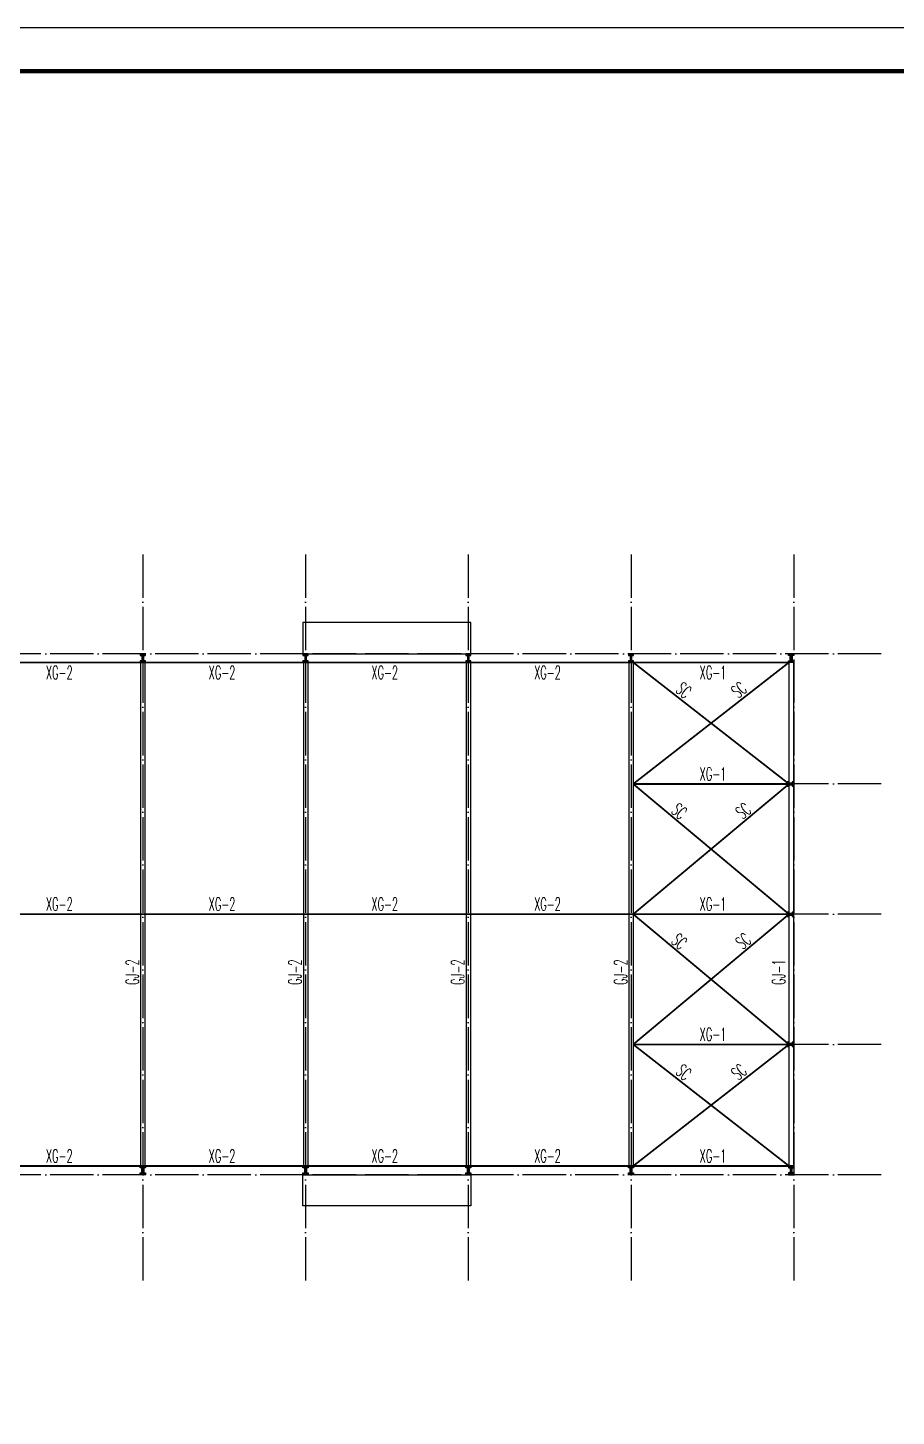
# Model space of a CAD drawing. Extents: x 32177600 to 32582346, y -189249 to 154687.
# Drawn here: x 32414897 to 32454922, y 4074 to 68042 of the extents above; entities that cross this region are included whole.
import ezdxf

# ---------------------------------------------------------------- set-up
doc = ezdxf.new("R2010")
doc.units = 0
doc.header["$LTSCALE"] = 1000
doc.header["$MEASUREMENT"] = 0
doc.linetypes.add('ACAD_ISO04W100', pattern=[30.5, 24, -3, 0.5, -3])
doc.linetypes.add('DOTE', pattern=[2.42, 2, -0.2, 0.02, -0.2])
doc.layers.get('0').update_dxf_attribs({"linetype": 'CONTINUOUS'})
for name, color, linetype in [('DOTE', 1, 'ACAD_ISO04W100'), ('PUB_TEXT', 7, 'CONTINUOUS'), ('PUB_TITLE', 4, 'CONTINUOUS'), ('钢梁', 2, 'CONTINUOUS')]:
    doc.layers.add(name, color=color, linetype=linetype)
doc.styles.add('_SIMPLEX', font='SIMPLEX', dxfattribs={"width": 0.8})

msp = doc.modelspace()

# ---------------------------------------------------------------- hatches: boundary and pattern name
for points in [[(32420319.4, 39122.8), (32420319.4, 39202.8), (32420079.4, 39202.8), (32420079.4, 39122.8), (32420159.4, 39122.8), (32420159.4, 38882.8), (32420079.4, 38882.8), (32420079.4, 38802.8), (32420319.4, 38802.8), (32420319.4, 38882.8), (32420239.4, 38882.8), (32420239.4, 39122.8)], [(32427819.4, 39122.8), (32427819.4, 39202.8), (32427579.4, 39202.8), (32427579.4, 39122.8), (32427659.4, 39122.8), (32427659.4, 38882.8), (32427579.4, 38882.8), (32427579.4, 38802.8), (32427819.4, 38802.8), (32427819.4, 38882.8), (32427739.4, 38882.8), (32427739.4, 39122.8)], [(32435319.4, 39122.8), (32435319.4, 39202.8), (32435079.4, 39202.8), (32435079.4, 39122.8), (32435159.4, 39122.8), (32435159.4, 38882.8), (32435079.4, 38882.8), (32435079.4, 38802.8), (32435319.4, 38802.8), (32435319.4, 38882.8), (32435239.4, 38882.8), (32435239.4, 39122.8)], [(32442819.4, 39122.8), (32442819.4, 39202.8), (32442579.4, 39202.8), (32442579.4, 39122.8), (32442659.4, 39122.8), (32442659.4, 38882.8), (32442579.4, 38882.8), (32442579.4, 38802.8), (32442819.4, 38802.8), (32442819.4, 38882.8), (32442739.4, 38882.8), (32442739.4, 39122.8)], [(32449959.4, 39122.8), (32449959.4, 39202.8), (32450199.4, 39202.8), (32450199.4, 39122.8), (32450119.4, 39122.8), (32450119.4, 38882.8), (32450199.4, 38882.8), (32450199.4, 38802.8), (32449959.4, 38802.8), (32449959.4, 38882.8), (32450039.4, 38882.8), (32450039.4, 39122.8)], [(32450119.4, 33102.8), (32450199.4, 33102.8), (32450199.4, 33302.8), (32450119.4, 33302.8), (32450119.4, 33242.8), (32449979.4, 33242.8), (32449979.4, 33302.8), (32449899.4, 33302.8), (32449899.4, 33102.8), (32449979.4, 33102.8), (32449979.4, 33162.8), (32450119.4, 33162.8)], [(32450119.4, 27102.8), (32450199.4, 27102.8), (32450199.4, 27302.8), (32450119.4, 27302.8), (32450119.4, 27242.8), (32449979.4, 27242.8), (32449979.4, 27302.8), (32449899.4, 27302.8), (32449899.4, 27102.8), (32449979.4, 27102.8), (32449979.4, 27162.8), (32450119.4, 27162.8)], [(32450119.4, 21102.8), (32450199.4, 21102.8), (32450199.4, 21302.8), (32450119.4, 21302.8), (32450119.4, 21242.8), (32449979.4, 21242.8), (32449979.4, 21302.8), (32449899.4, 21302.8), (32449899.4, 21102.8), (32449979.4, 21102.8), (32449979.4, 21162.8), (32450119.4, 21162.8)], [(32420319.4, 15282.8), (32420319.4, 15202.8), (32420079.4, 15202.8), (32420079.4, 15282.8), (32420159.4, 15282.8), (32420159.4, 15522.8), (32420079.4, 15522.8), (32420079.4, 15602.8), (32420319.4, 15602.8), (32420319.4, 15522.8), (32420239.4, 15522.8), (32420239.4, 15282.8)], [(32427819.4, 15282.8), (32427819.4, 15202.8), (32427579.4, 15202.8), (32427579.4, 15282.8), (32427659.4, 15282.8), (32427659.4, 15522.8), (32427579.4, 15522.8), (32427579.4, 15602.8), (32427819.4, 15602.8), (32427819.4, 15522.8), (32427739.4, 15522.8), (32427739.4, 15282.8)], [(32435319.4, 15282.8), (32435319.4, 15202.8), (32435079.4, 15202.8), (32435079.4, 15282.8), (32435159.4, 15282.8), (32435159.4, 15522.8), (32435079.4, 15522.8), (32435079.4, 15602.8), (32435319.4, 15602.8), (32435319.4, 15522.8), (32435239.4, 15522.8), (32435239.4, 15282.8)], [(32442819.4, 15282.8), (32442819.4, 15202.8), (32442579.4, 15202.8), (32442579.4, 15282.8), (32442659.4, 15282.8), (32442659.4, 15522.8), (32442579.4, 15522.8), (32442579.4, 15602.8), (32442819.4, 15602.8), (32442819.4, 15522.8), (32442739.4, 15522.8), (32442739.4, 15282.8)], [(32449959.4, 15282.8), (32449959.4, 15202.8), (32450199.4, 15202.8), (32450199.4, 15282.8), (32450119.4, 15282.8), (32450119.4, 15522.8), (32450199.4, 15522.8), (32450199.4, 15602.8), (32449959.4, 15602.8), (32449959.4, 15522.8), (32450039.4, 15522.8), (32450039.4, 15282.8)]]:
    msp.add_hatch(color=256).paths.add_polyline_path(points)

# ---------------------------------------------------------------- linework, layer by layer
at = {"elevation": 0}
for points in [[(32435319.4, 40642.8), (32427579.4, 40642.8), (32427579.4, 39202.8), (32435319.4, 39202.8)], [(32435319.4, 13762.8), (32427579.4, 13762.8), (32427579.4, 15202.8), (32435319.4, 15202.8)]]:
    msp.add_lwpolyline(points, close=True, dxfattribs=at)
for points in [[(32420319.4, 39122.8), (32420319.4, 39202.8), (32420079.4, 39202.8), (32420079.4, 39122.8), (32420159.4, 39122.8), (32420159.4, 38882.8), (32420079.4, 38882.8), (32420079.4, 38802.8), (32420319.4, 38802.8), (32420319.4, 38882.8), (32420239.4, 38882.8), (32420239.4, 39122.8), (32420319.4, 39122.8)], [(32427819.4, 39122.8), (32427819.4, 39202.8), (32427579.4, 39202.8), (32427579.4, 39122.8), (32427659.4, 39122.8), (32427659.4, 38882.8), (32427579.4, 38882.8), (32427579.4, 38802.8), (32427819.4, 38802.8), (32427819.4, 38882.8), (32427739.4, 38882.8), (32427739.4, 39122.8), (32427819.4, 39122.8)], [(32435319.4, 39122.8), (32435319.4, 39202.8), (32435079.4, 39202.8), (32435079.4, 39122.8), (32435159.4, 39122.8), (32435159.4, 38882.8), (32435079.4, 38882.8), (32435079.4, 38802.8), (32435319.4, 38802.8), (32435319.4, 38882.8), (32435239.4, 38882.8), (32435239.4, 39122.8), (32435319.4, 39122.8)], [(32442819.4, 39122.8), (32442819.4, 39202.8), (32442579.4, 39202.8), (32442579.4, 39122.8), (32442659.4, 39122.8), (32442659.4, 38882.8), (32442579.4, 38882.8), (32442579.4, 38802.8), (32442819.4, 38802.8), (32442819.4, 38882.8), (32442739.4, 38882.8), (32442739.4, 39122.8), (32442819.4, 39122.8)], [(32449959.4, 39122.8), (32449959.4, 39202.8), (32450199.4, 39202.8), (32450199.4, 39122.8), (32450119.4, 39122.8), (32450119.4, 38882.8), (32450199.4, 38882.8), (32450199.4, 38802.8), (32449959.4, 38802.8), (32449959.4, 38882.8), (32450039.4, 38882.8), (32450039.4, 39122.8), (32449959.4, 39122.8)], [(32450119.4, 33102.8), (32450199.4, 33102.8), (32450199.4, 33302.8), (32450119.4, 33302.8), (32450119.4, 33242.8), (32449979.4, 33242.8), (32449979.4, 33302.8), (32449899.4, 33302.8), (32449899.4, 33102.8), (32449979.4, 33102.8), (32449979.4, 33162.8), (32450119.4, 33162.8), (32450119.4, 33102.8)], [(32450119.4, 27102.8), (32450199.4, 27102.8), (32450199.4, 27302.8), (32450119.4, 27302.8), (32450119.4, 27242.8), (32449979.4, 27242.8), (32449979.4, 27302.8), (32449899.4, 27302.8), (32449899.4, 27102.8), (32449979.4, 27102.8), (32449979.4, 27162.8), (32450119.4, 27162.8), (32450119.4, 27102.8)], [(32450119.4, 21102.8), (32450199.4, 21102.8), (32450199.4, 21302.8), (32450119.4, 21302.8), (32450119.4, 21242.8), (32449979.4, 21242.8), (32449979.4, 21302.8), (32449899.4, 21302.8), (32449899.4, 21102.8), (32449979.4, 21102.8), (32449979.4, 21162.8), (32450119.4, 21162.8), (32450119.4, 21102.8)], [(32420319.4, 15282.8), (32420319.4, 15202.8), (32420079.4, 15202.8), (32420079.4, 15282.8), (32420159.4, 15282.8), (32420159.4, 15522.8), (32420079.4, 15522.8), (32420079.4, 15602.8), (32420319.4, 15602.8), (32420319.4, 15522.8), (32420239.4, 15522.8), (32420239.4, 15282.8), (32420319.4, 15282.8)], [(32427819.4, 15282.8), (32427819.4, 15202.8), (32427579.4, 15202.8), (32427579.4, 15282.8), (32427659.4, 15282.8), (32427659.4, 15522.8), (32427579.4, 15522.8), (32427579.4, 15602.8), (32427819.4, 15602.8), (32427819.4, 15522.8), (32427739.4, 15522.8), (32427739.4, 15282.8), (32427819.4, 15282.8)], [(32435319.4, 15282.8), (32435319.4, 15202.8), (32435079.4, 15202.8), (32435079.4, 15282.8), (32435159.4, 15282.8), (32435159.4, 15522.8), (32435079.4, 15522.8), (32435079.4, 15602.8), (32435319.4, 15602.8), (32435319.4, 15522.8), (32435239.4, 15522.8), (32435239.4, 15282.8), (32435319.4, 15282.8)], [(32442819.4, 15282.8), (32442819.4, 15202.8), (32442579.4, 15202.8), (32442579.4, 15282.8), (32442659.4, 15282.8), (32442659.4, 15522.8), (32442579.4, 15522.8), (32442579.4, 15602.8), (32442819.4, 15602.8), (32442819.4, 15522.8), (32442739.4, 15522.8), (32442739.4, 15282.8), (32442819.4, 15282.8)], [(32449959.4, 15282.8), (32449959.4, 15202.8), (32450199.4, 15202.8), (32450199.4, 15282.8), (32450119.4, 15282.8), (32450119.4, 15522.8), (32450199.4, 15522.8), (32450199.4, 15602.8), (32449959.4, 15602.8), (32449959.4, 15522.8), (32450039.4, 15522.8), (32450039.4, 15282.8), (32449959.4, 15282.8)]]:
    msp.add_lwpolyline(points, dxfattribs=at)
at = {"const_width": 80, "elevation": 0}
for points in [[(32360419.4, 38802.8), (32449979.4, 38802.8)], [(32449979.4, 38802.8), (32442799.4, 33202.8)], [(32442799.4, 38802.8), (32449979.4, 33202.8)], [(32449979.4, 33202.8), (32442799.4, 33202.8)], [(32442799.4, 33202.8), (32449979.4, 27202.8)], [(32449979.4, 33202.8), (32442799.4, 27202.8)], [(32360419.4, 27202.8), (32449979.4, 27202.8)], [(32442799.4, 21202.8), (32449979.4, 27202.8)], [(32449979.4, 21202.8), (32442799.4, 27202.8)], [(32449979.4, 21202.8), (32442799.4, 21202.8)], [(32449979.4, 15602.8), (32442799.4, 21202.8)], [(32442799.4, 15602.8), (32449979.4, 21202.8)], [(32360419.4, 15602.8), (32449979.4, 15602.8)]]:
    msp.add_lwpolyline(points, dxfattribs=at)
at = {"layer": 'DOTE', "linetype": 'DOTE'}
for p, q in [((32420199.4, 43779.7, 0), (32420199.4, 10308.2, 0)), ((32427699.4, 43779.7, 0), (32427699.4, 10308.2, 0)), ((32435199.4, 43779.7, 0), (32435199.4, 10308.2, 0)), ((32442699.4, 43779.7, 0), (32442699.4, 10308.2, 0)), ((32450199.4, 43779.7, 0), (32450199.4, 10308.2, 0)), ((32454225.3, 39202.8, 0), (32356173.5, 39202.8, 0)), ((32454225.3, 33202.8, 0), (32450199.4, 33202.8, 0)), ((32454225.3, 27202.8, 0), (32356173.5, 27202.8, 0)), ((32454225.3, 21202.8, 0), (32450199.4, 21202.8, 0)), ((32454225.3, 15202.8, 0), (32356173.5, 15202.8, 0))]:
    msp.add_line(p, q, dxfattribs=at)
at = {"layer": 'PUB_TITLE', "elevation": 0}
msp.add_lwpolyline([(32335936.7, -15958.1), (32484536.7, -15958.1), (32484536.7, 68041.9), (32335936.7, 68041.9)], close=True, dxfattribs=at)
at = {"layer": 'PUB_TITLE', "const_width": 200, "elevation": 0}
msp.add_lwpolyline([(32340936.7, -13958.1), (32482536.7, -13958.1), (32482536.7, 66041.9), (32340936.7, 66041.9)], close=True, dxfattribs=at)
at = {"layer": '钢梁'}
for p, q in [((32420099.4, 38802.8, 0), (32420099.4, 15602.8, 0)), ((32420299.4, 38802.8, 0), (32420299.4, 15602.8, 0)), ((32427599.4, 38802.8, 0), (32427599.4, 15602.8, 0)), ((32427799.4, 38802.8, 0), (32427799.4, 15602.8, 0)), ((32435099.4, 38802.8, 0), (32435099.4, 15602.8, 0)), ((32435299.4, 38802.8, 0), (32435299.4, 15602.8, 0)), ((32442599.4, 38802.8, 0), (32442599.4, 15602.8, 0)), ((32442799.4, 38802.8, 0), (32442799.4, 15602.8, 0)), ((32449979.4, 38802.8, 0), (32449979.4, 15602.8, 0)), ((32450179.4, 38802.8, 0), (32450179.4, 15602.8, 0))]:
    msp.add_line(p, q, dxfattribs=at)

# ---------------------------------------------------------------- texts
at = {"layer": 'PUB_TEXT', "style": '_SIMPLEX', "width": 0.55}
for s, p in [('XG-2', (32415736, 38037.9, 0)), ('XG-2', (32423236, 38037.9, 0)), ('XG-2', (32430736, 38037.9, 0)), ('XG-2', (32438236, 38037.9, 0)), ('XG-1', (32445863.7, 38037.9, 0)), ('XG-1', (32445863.7, 33367.6, 0)), ('XG-2', (32415736, 27367.6, 0)), ('XG-2', (32423236, 27367.6, 0)), ('XG-2', (32430736, 27367.6, 0)), ('XG-2', (32438236, 27367.6, 0)), ('XG-1', (32445863.7, 27367.6, 0)), ('XG-1', (32445863.7, 21367.6, 0)), ('XG-2', (32415736, 15767.6, 0)), ('XG-2', (32423236, 15767.6, 0)), ('XG-2', (32430736, 15767.6, 0)), ('XG-2', (32438236, 15767.6, 0)), ('XG-1', (32445863.7, 15767.6, 0))]:
    msp.add_text(s, height=600, dxfattribs=at).set_placement(p)
for s, rotation, p in [('SC', 320.321021, (32444715.4, 37476, -97.8)), ('SC', 39.678979, (32447640.1, 37124.8, -97.8)), ('SC', 320.321021, (32444509.8, 31901.7, -97.8)), ('SC', 39.678979, (32447845.7, 31550.5, -97.8)), ('SC', 320.321021, (32444509.8, 25901.7, -97.8)), ('SC', 39.678979, (32447845.7, 25550.5, -97.8)), ('GJ-2', 90, (32420016.7, 23945.6, -97.8)), ('GJ-2', 90, (32427516.7, 23945.6, -97.8)), ('GJ-2', 90, (32435016.7, 23945.6, -97.8)), ('GJ-2', 90, (32442516.7, 23945.6, -97.8)), ('GJ-1', 90, (32449803.8, 23945.6, -97.8)), ('SC', 320.321021, (32444715.4, 19876, -97.8)), ('SC', 39.678979, (32447640.1, 19524.8, -97.8))]:
    msp.add_text(s, height=600, rotation=rotation, dxfattribs=at).set_placement(p)

doc.saveas('drawing.dxf')
